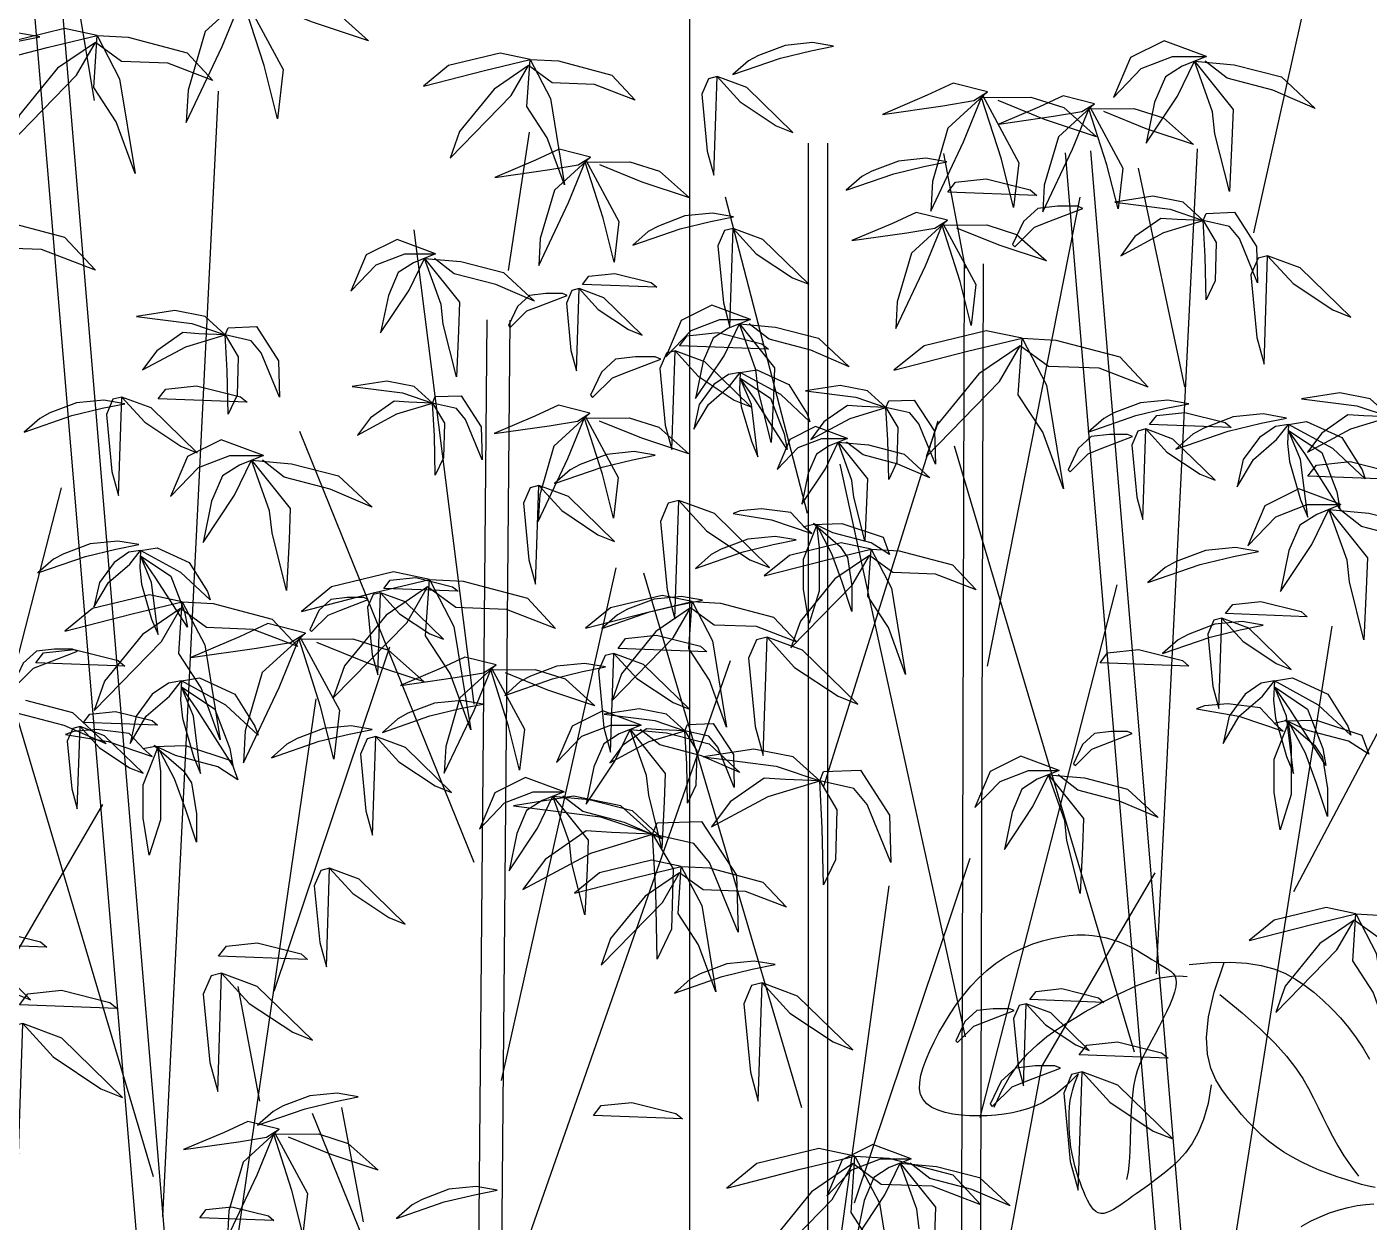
# Model space of a CAD drawing. Extents: x -1568 to -728, y -1287 to -990.
# Drawn here: x -1351.689 to -1348.114, y -1094.314 to -1091.132 of the extents above; entities that cross this region are included whole.
import ezdxf

# ---------------------------------------------------------------- set-up
doc = ezdxf.new("R2010")
doc.units = 0
doc.header["$LTSCALE"] = 5
doc.layers.get('0').update_dxf_attribs({"linetype": 'CONTINUOUS'})
for name, color, linetype in [('LH', 94, 'CONTINUOUS'), ('尺寸标注', 2, 'CONTINUOUS'), ('路面边线', 7, 'CONTINUOUS')]:
    doc.layers.add(name, color=color, linetype=linetype)

# ---------------------------------------------------------------- blocks, each defined once
blk = doc.blocks.new('15')
at = {"layer": 'LH', "color": 38}
for p, q in [((-0.9095, 2.2133), (-0.8926, 2.2201)), ((-0.8926, 2.2201), (-0.8758, 2.2256)), ((-0.8758, 2.2256), (-0.8594, 2.2299)), ((-0.8594, 2.2299), (-0.8435, 2.2331)), ((-0.8435, 2.2331), (-0.8284, 2.2351)), ((-0.8284, 2.2351), (-0.8139, 2.2361)), ((-0.8139, 2.2361), (-0.8001, 2.2362)), ((-0.8001, 2.2362), (-0.7869, 2.2353)), ((-0.7869, 2.2353), (-0.7743, 2.2335)), ((-0.7743, 2.2335), (-0.7622, 2.231)), ((-0.7622, 2.231), (-0.7506, 2.2277)), ((-0.7506, 2.2277), (-0.7394, 2.2237)), ((-0.7394, 2.2237), (-0.7286, 2.2192)), ((-0.7286, 2.2192), (-0.7182, 2.2142)), ((-0.9591, 2.1853), (-0.9429, 2.196)), ((-0.9429, 2.196), (-0.9263, 2.2053)), ((-0.9263, 2.2053), (-0.9095, 2.2133)), ((-0.7182, 2.2142), (-0.7083, 2.2089)), ((-0.7083, 2.2089), (-0.6988, 2.2034)), ((-0.6988, 2.2034), (-0.6898, 2.1979)), ((-0.6898, 2.1979), (-0.6813, 2.1926)), ((-0.6813, 2.1926), (-0.6734, 2.1876)), ((-0.9893, 2.1597), (-0.9746, 2.1732)), ((-0.9746, 2.1732), (-0.9591, 2.1853)), ((-0.6734, 2.1876), (-0.6661, 2.183)), ((-0.6661, 2.183), (-0.6593, 2.179)), ((-0.6593, 2.179), (-0.6533, 2.1753)), ((-0.6533, 2.1753), (-0.6481, 2.1717)), ((-0.6481, 2.1717), (-0.6439, 2.1677)), ((-0.6155, 2.1839), (-0.576, 2.1871)), ((-0.576, 2.1871), (-0.542, 2.1878)), ((-0.5708, 2.1347), (-0.5531, 2.1874)), ((-0.542, 2.1878), (-0.5127, 2.1861)), ((-0.5127, 2.1861), (-0.4874, 2.1821)), ((-0.4874, 2.1821), (-0.4653, 2.1761)), ((-0.4653, 2.1761), (-0.4457, 2.1682)), ((-1.0161, 2.1294), (-1.0031, 2.145)), ((-1.0031, 2.145), (-0.9893, 2.1597)), ((-0.7169, 2.1422), (-0.705, 2.1474)), ((-0.705, 2.1474), (-0.6934, 2.152)), ((-0.6934, 2.152), (-0.6819, 2.156)), ((-0.6819, 2.156), (-0.6704, 2.1592)), ((-0.6704, 2.1592), (-0.6585, 2.1615)), ((-0.6585, 2.1615), (-0.6461, 2.1629)), ((-0.6461, 2.1629), (-0.633, 2.1633)), ((-0.6439, 2.1677), (-0.6408, 2.1633)), ((-0.6408, 2.1633), (-0.6388, 2.158)), ((-0.6382, 2.1516), (-0.6391, 2.1439)), ((-0.6388, 2.158), (-0.6382, 2.1516)), ((-0.633, 2.1633), (-0.6189, 2.1624)), ((-0.4457, 2.1682), (-0.4278, 2.1585)), ((-0.4278, 2.1585), (-0.4108, 2.1472)), ((-0.4108, 2.1472), (-0.3942, 2.1345)), ((-1.0283, 2.1131), (-1.0161, 2.1294)), ((-0.7704, 2.1162), (-0.7562, 2.1236)), ((-0.7562, 2.1236), (-0.7425, 2.1303)), ((-0.7425, 2.1303), (-0.7294, 2.1365)), ((-0.7294, 2.1365), (-0.7169, 2.1422)), ((-0.6452, 2.1238), (-0.6499, 2.112)), ((-0.6415, 2.1345), (-0.6452, 2.1238)), ((-0.6391, 2.1439), (-0.6415, 2.1345)), ((-0.5809, 2.0907), (-0.5708, 2.1347)), ((-0.561, 2.1302), (-0.5212, 2.0977)), ((-0.3942, 2.1345), (-0.3778, 2.1204)), ((-1.0395, 2.0964), (-1.0283, 2.1131)), ((-0.8166, 2.0899), (-0.8006, 2.0994)), ((-0.8006, 2.0994), (-0.7852, 2.1082)), ((-0.7852, 2.1082), (-0.7704, 2.1162)), ((-0.6556, 2.0996), (-0.6618, 2.0868)), ((-0.6499, 2.112), (-0.6556, 2.0996)), ((-0.5212, 2.0977), (-0.4888, 2.0689)), ((-0.3778, 2.1204), (-0.3619, 2.1052)), ((-0.3619, 2.1052), (-0.3467, 2.0889)), ((-1.0595, 2.0627), (-1.0499, 2.0795)), ((-1.0499, 2.0795), (-1.0395, 2.0964)), ((-0.8503, 2.0682), (-0.8332, 2.0795)), ((-0.8332, 2.0795), (-0.8166, 2.0899)), ((-0.6683, 2.0739), (-0.675, 2.0613)), ((-0.6618, 2.0868), (-0.6683, 2.0739)), ((-0.5846, 2.0543), (-0.5809, 2.0907)), ((-0.3467, 2.0889), (-0.3323, 2.0717)), ((-1.0681, 2.0462), (-1.0595, 2.0627)), ((-0.8851, 2.0413), (-0.8678, 2.0556)), ((-0.8678, 2.0556), (-0.8503, 2.0682)), ((-0.6815, 2.0494), (-0.6877, 2.0382)), ((-0.675, 2.0613), (-0.6815, 2.0494)), ((-0.583, 2.0243), (-0.5846, 2.0543)), ((-0.4888, 2.0689), (-0.4629, 2.0435)), ((-0.3323, 2.0717), (-0.3187, 2.0536)), ((-0.3187, 2.0536), (-0.3063, 2.035)), ((-1.0825, 2.015), (-1.0759, 2.0303)), ((-1.0759, 2.0303), (-1.0681, 2.0462)), ((-0.9022, 2.0249), (-0.8851, 2.0413)), ((-0.6934, 2.0276), (-0.6987, 2.0171)), ((-0.6877, 2.0382), (-0.6934, 2.0276)), ((-0.4629, 2.0435), (-0.4424, 2.0208)), ((-0.3063, 2.035), (-0.2952, 2.0158)), ((-1.0878, 2.0006), (-1.0825, 2.015)), ((-0.9342, 1.9841), (-0.9186, 2.006)), ((-0.9186, 2.006), (-0.9022, 2.0249)), ((-0.7034, 2.0062), (-0.7076, 1.9947)), ((-0.6987, 2.0171), (-0.7034, 2.0062)), ((-0.5771, 1.9996), (-0.583, 2.0243)), ((-0.4424, 2.0208), (-0.4263, 2.0002)), ((-1.0937, 1.9745), (-1.0916, 1.9871)), ((-1.0916, 1.9871), (-1.0878, 2.0006)), ((-0.9484, 1.959), (-0.9342, 1.9841)), ((-0.8213, 1.9809), (-0.8273, 1.9749)), ((-0.8167, 1.9857), (-0.8213, 1.9809)), ((-0.817, 1.9769), (-0.8147, 1.9825)), ((-0.8136, 1.9887), (-0.8167, 1.9857)), ((-0.8147, 1.9825), (-0.8129, 1.9866)), ((-0.8121, 1.9899), (-0.8136, 1.9887)), ((-0.8129, 1.9866), (-0.812, 1.9891)), ((-0.812, 1.9891), (-0.8121, 1.9899)), ((-0.7111, 1.9821), (-0.714, 1.9679)), ((-0.7076, 1.9947), (-0.7111, 1.9821)), ((-0.5682, 1.9791), (-0.5771, 1.9996)), ((-0.5573, 1.9616), (-0.5682, 1.9791)), ((-0.4263, 2.0002), (-0.4137, 1.9814)), ((-0.4137, 1.9814), (-0.4034, 1.9637)), ((-1.0939, 1.9631), (-1.0937, 1.9745)), ((-1.092, 1.9528), (-1.0939, 1.9631)), ((-0.9612, 1.9302), (-0.9484, 1.959)), ((-0.8432, 1.9606), (-0.8529, 1.953)), ((-0.8346, 1.968), (-0.8432, 1.9606)), ((-0.8273, 1.9749), (-0.8346, 1.968)), ((-0.8244, 1.9525), (-0.8221, 1.9618)), ((-0.8221, 1.9618), (-0.8196, 1.97)), ((-0.8196, 1.97), (-0.817, 1.9769)), ((-0.714, 1.9679), (-0.7162, 1.9518)), ((-0.5761, 1.9703), (-0.5818, 1.937)), ((-0.5455, 1.9461), (-0.5573, 1.9616)), ((-0.4034, 1.9637), (-0.3946, 1.9466)), ((-1.0877, 1.9439), (-1.092, 1.9528)), ((-1.0809, 1.9363), (-1.0877, 1.9439)), ((-1.0719, 1.9301), (-1.0809, 1.9363)), ((-0.8876, 1.9329), (-0.9008, 1.9279)), ((-0.8752, 1.9388), (-0.8876, 1.9329)), ((-0.8636, 1.9456), (-0.8752, 1.9388)), ((-0.8529, 1.953), (-0.8636, 1.9456)), ((-0.8283, 1.9198), (-0.8275, 1.9314)), ((-0.8275, 1.9314), (-0.8263, 1.9423)), ((-0.8263, 1.9423), (-0.8244, 1.9525)), ((-0.7176, 1.9335), (-0.7186, 1.9136)), ((-0.7162, 1.9518), (-0.7176, 1.9335)), ((-0.5818, 1.937), (-0.5896, 1.9088)), ((-0.5339, 1.9315), (-0.5455, 1.9461)), ((-0.5223, 1.9177), (-0.5339, 1.9315)), ((-0.3946, 1.9466), (-0.3864, 1.9297)), ((-1.061, 1.9251), (-1.0719, 1.9301)), ((-1.0486, 1.9212), (-1.061, 1.9251)), ((-1.0349, 1.9183), (-1.0486, 1.9212)), ((-1.0203, 1.9164), (-1.0349, 1.9183)), ((-1.005, 1.9153), (-1.0203, 1.9164)), ((-0.9895, 1.9149), (-1.005, 1.9153)), ((-0.974, 1.9152), (-0.9895, 1.9149)), ((-0.9587, 1.9162), (-0.974, 1.9152)), ((-0.9436, 1.918), (-0.9587, 1.9162)), ((-0.9289, 1.9204), (-0.9436, 1.918)), ((-0.9146, 1.9237), (-0.9289, 1.9204)), ((-0.9008, 1.9279), (-0.9146, 1.9237)), ((-0.8286, 1.9079), (-0.8283, 1.9198)), ((-0.8284, 1.8956), (-0.8286, 1.9079)), ((-0.7186, 1.9136), (-0.7192, 1.8928)), ((-0.5896, 1.9088), (-0.5992, 1.8853)), ((-0.5107, 1.9047), (-0.5223, 1.9177)), ((-0.3864, 1.9297), (-0.3782, 1.9128)), ((-0.3782, 1.9128), (-0.3699, 1.8959)), ((-0.8277, 1.8833), (-0.8284, 1.8956)), ((-0.8266, 1.8711), (-0.8277, 1.8833)), ((-0.7192, 1.8928), (-0.7198, 1.8719)), ((-0.5992, 1.8853), (-0.61, 1.8658)), ((-0.4989, 1.8925), (-0.5107, 1.9047)), ((-0.4868, 1.8809), (-0.4989, 1.8925)), ((-0.3699, 1.8959), (-0.3611, 1.8789)), ((-0.8251, 1.8592), (-0.8266, 1.8711)), ((-0.8231, 1.8477), (-0.8251, 1.8592)), ((-0.7198, 1.8719), (-0.7206, 1.8516)), ((-0.61, 1.8658), (-0.6216, 1.8496)), ((-0.4742, 1.8701), (-0.4868, 1.8809)), ((-0.461, 1.8599), (-0.4742, 1.8701)), ((-0.447, 1.8504), (-0.461, 1.8599)), ((-0.3611, 1.8789), (-0.3514, 1.8616)), ((-0.3514, 1.8616), (-0.3407, 1.8441)), ((-0.8208, 1.8367), (-0.8231, 1.8477)), ((-0.8182, 1.8261), (-0.8208, 1.8367)), ((-0.7206, 1.8516), (-0.7218, 1.8327)), ((-0.6336, 1.8363), (-0.6455, 1.8252)), ((-0.6216, 1.8496), (-0.6336, 1.8363)), ((-0.4321, 1.8416), (-0.447, 1.8504)), ((-0.4166, 1.8334), (-0.4321, 1.8416)), ((-0.3407, 1.8441), (-0.3285, 1.8263)), ((-0.8154, 1.816), (-0.8182, 1.8261)), ((-0.8123, 1.8063), (-0.8154, 1.816)), ((-0.7236, 1.8158), (-0.7263, 1.8018)), ((-0.7218, 1.8327), (-0.7236, 1.8158)), ((-0.6569, 1.8158), (-0.6674, 1.8075)), ((-0.6455, 1.8252), (-0.6569, 1.8158)), ((-0.4006, 1.8259), (-0.4166, 1.8334)), ((-0.3844, 1.8189), (-0.4006, 1.8259)), ((-0.3683, 1.8126), (-0.3844, 1.8189)), ((-0.3525, 1.8069), (-0.3683, 1.8126)), ((-0.3285, 1.8263), (-0.3145, 1.808)), ((-0.8091, 1.7972), (-0.8123, 1.8063)), ((-0.8058, 1.7885), (-0.8091, 1.7972)), ((-0.8025, 1.7803), (-0.8058, 1.7885)), ((-0.6942, 1.7873), (-0.702, 1.7818)), ((-0.686, 1.7933), (-0.6942, 1.7873)), ((-0.6771, 1.8), (-0.686, 1.7933)), ((-0.6674, 1.8075), (-0.6771, 1.8)), ((-0.3372, 1.8018), (-0.3525, 1.8069)), ((-0.3226, 1.7973), (-0.3372, 1.8018)), ((-0.3091, 1.7934), (-0.3226, 1.7973)), ((-0.2967, 1.7903), (-0.3091, 1.7934)), ((-0.2853, 1.7879), (-0.2967, 1.7903)), ((-0.7992, 1.7726), (-0.8025, 1.7803)), ((-0.7959, 1.7655), (-0.7992, 1.7726)), ((-0.7925, 1.7591), (-0.7959, 1.7655)), ((-0.7233, 1.7668), (-0.7301, 1.7619)), ((-0.7164, 1.7716), (-0.7233, 1.7668)), ((-0.7093, 1.7766), (-0.7164, 1.7716)), ((-0.702, 1.7818), (-0.7093, 1.7766)), ((-0.7889, 1.7535), (-0.7925, 1.7591)), ((-0.7852, 1.7489), (-0.7889, 1.7535)), ((-0.7811, 1.7453), (-0.7852, 1.7489)), ((-0.7768, 1.7428), (-0.7811, 1.7453)), ((-0.7721, 1.7417), (-0.7768, 1.7428)), ((-0.767, 1.7419), (-0.7721, 1.7417)), ((-0.7616, 1.7432), (-0.767, 1.7419)), ((-0.7558, 1.7456), (-0.7616, 1.7432)), ((-0.7497, 1.7489), (-0.7558, 1.7456)), ((-0.7433, 1.7528), (-0.7497, 1.7489)), ((-0.7368, 1.7572), (-0.7433, 1.7528)), ((-0.7301, 1.7619), (-0.7368, 1.7572)), ((-0.3829, 1.736), (-0.366, 1.7427)), ((-0.366, 1.7427), (-0.3492, 1.7482)), ((-0.3492, 1.7482), (-0.3328, 1.7525)), ((-0.3328, 1.7525), (-0.3169, 1.7557)), ((-0.3169, 1.7557), (-0.3018, 1.7578)), ((-0.3018, 1.7578), (-0.2873, 1.7588)), ((-0.4163, 1.7186), (-0.3997, 1.7279)), ((-0.3997, 1.7279), (-0.3829, 1.736))]:
    blk.add_line(p, q, dxfattribs=at)
blk = doc.blocks.new('tree104')
at = {"color": 0}
for points in [[(-3260, 17782), (-3623, 19966)], [(-3877, 19705), (-2234, 0)], [(-3636, 19725), (-1992, 0)], [(-1921, 18727), (-2250, 18809), (-2497, 18694), (-2925, 18513), (-2349, 18595), (-2053, 18644), (-1921, 18727), (-2300, 18381), (-2448, 17871), (-2464, 17591), (-2152, 18250), (-1970, 18694), (-1625, 18052), (-1674, 17624), (-1789, 18085), (-1978, 18674), (-1510, 18677), (-1197, 18579), (-884, 18299), (-1378, 18463), (-1822, 18644)], [(6789, 16636), (7272, 18799)], [(-3235, 18345), (-3520, 18405), (-4013, 18285), (-4253, 18090), (-3669, 18240), (-3235, 18345), (-3041, 17971), (-2906, 17148), (-3071, 17597), (-3265, 17896), (-3235, 18345), (-2966, 18330), (-2457, 18195), (-2233, 17956), (-2622, 18105), (-3026, 18120), (-3250, 18285), (-3579, 18061), (-3909, 17657), (-3998, 17402), (-3415, 18001), (-3250, 18285)], [(-3732, 18335), (-3933, 18370), (-4195, 18344), (-4448, 18248), (-4544, 18196), (-4692, 18065), (-4239, 18222), (-3951, 18292), (-3732, 18335)], [(3147, 18252), (2965, 18284), (2727, 18260), (2497, 18173), (2409, 18125), (2274, 18006), (2687, 18149), (2949, 18212), (3147, 18252)], [(6380, 18164), (6013, 18300), (5720, 18154), (5573, 17808), (5814, 18060), (6086, 18164), (6380, 18164), (6170, 18081), (6024, 17986), (5929, 17767), (5856, 17411), (6128, 17819), (6275, 18123), (6610, 17704), (6600, 17432), (6579, 16992), (6453, 17494), (6432, 17683), (6275, 18123), (6621, 18091), (7029, 17986), (7322, 17714), (6956, 17871), (6558, 17976), (6369, 18123)], [(517, 18138), (258, 18193), (-191, 18084), (-408, 17907), (122, 18043), (517, 18138), (694, 17798), (816, 17050), (666, 17458), (489, 17730), (517, 18138), (762, 18125), (1224, 18002), (1428, 17785), (1074, 17921), (707, 17934), (503, 18084), (204, 17880), (-96, 17513), (-177, 17282), (353, 17825), (503, 18084)], [(2138, 17990), (2062, 17971), (2005, 17838), (2053, 17344), (2110, 17135), (2138, 17990), (2338, 17771), (2651, 17563), (2794, 17506), (2395, 17895), (2138, 17990)], [(4483, 17857), (4184, 17931), (3960, 17827), (3570, 17662), (4094, 17737), (4364, 17782), (4483, 17857), (4139, 17542), (4004, 17079), (3989, 16824), (4274, 17423), (4438, 17827), (4753, 17243), (4708, 16854), (4603, 17273), (4431, 17809), (4857, 17812), (5142, 17722), (5426, 17468), (4977, 17617), (4573, 17782)], [(-2668, 8108), (-2184, 17863)], [(5409, 17754), (5137, 17822), (4933, 17727), (4579, 17577), (5055, 17645), (5300, 17686), (5409, 17754), (5096, 17468), (4973, 17047), (4960, 16816), (5218, 17360), (5368, 17727), (5654, 17196), (5613, 16843), (5517, 17224), (5361, 17711), (5749, 17713), (6007, 17631), (6266, 17400), (5858, 17536), (5490, 17686)], [(329, 16310), (513, 17509)], [(1041, 17292), (768, 17360), (564, 17265), (211, 17115), (687, 17183), (932, 17224), (1041, 17292), (728, 17006), (605, 16585), (592, 16353), (850, 16897), (1000, 17265), (1285, 16734), (1245, 16381), (1149, 16761), (993, 17249), (1381, 17251), (1639, 17169), (1898, 16938), (1489, 17074), (1122, 17224)], [(2928, 17412), (2928, 0)], [(3094, 17412), (3094, 0)], [(5375, 17346), (6821, 0)], [(5947, 10213), (6301, 17363)], [(4129, 17250), (3947, 17281), (3709, 17257), (3479, 17170), (3392, 17123), (3257, 17004), (3669, 17146), (3931, 17210), (4129, 17250)], [(4292, 16330), (4102, 17323)], [(5156, 17328), (6601, 0)], [(6191, 15301), (5791, 17197)], [(4137, 16988), (4204, 17074), (4470, 17102), (4851, 17007), (4908, 16959), (4137, 16988)], [(2920, 14203), (2211, 16945)], [(4481, 12880), (5285, 16945)], [(6352, 16743), (6177, 16900), (5915, 16952), (5584, 16900), (6064, 16839), (6352, 16743), (6125, 16752), (5985, 16760), (5758, 16603), (5636, 16437), (6011, 16638), (6352, 16743), (6378, 16804), (6622, 16813), (6814, 16516), (6823, 16202), (6666, 16586), (6579, 16690), (6352, 16743), (6465, 16551), (6456, 16219), (6378, 16054), (6369, 16429), (6352, 16743)], [(-4454, 16777), (-4795, 16849), (-5388, 16705), (-5675, 16472), (-4975, 16652), (-4454, 16777), (-4221, 16329), (-4059, 15341), (-4257, 15880), (-4490, 16239), (-4454, 16777), (-4131, 16759), (-3520, 16598), (-3251, 16311), (-3718, 16490), (-4203, 16508), (-4472, 16705), (-4867, 16436), (-5262, 15952), (-5370, 15646), (-4670, 16364), (-4472, 16705)], [(2279, 16774), (2097, 16805), (1859, 16782), (1629, 16694), (1541, 16647), (1407, 16528), (1819, 16671), (2081, 16734), (2279, 16774)], [(4135, 16744), (3863, 16812), (3659, 16717), (3305, 16568), (3781, 16636), (4026, 16676), (4135, 16744), (3822, 16459), (3700, 16037), (3686, 15806), (3945, 16350), (4094, 16717), (4380, 16187), (4339, 15833), (4244, 16214), (4088, 16701), (4475, 16703), (4734, 16622), (4992, 16391), (4584, 16527), (4217, 16676)], [(5261, 16866), (5089, 16866), (4918, 16847), (4794, 16732), (4699, 16533), (4718, 16514), (4889, 16685), (5013, 16732), (5308, 16847), (5261, 16866)], [(33, 12549), (-487, 16661)], [(2278, 16673), (2202, 16654), (2145, 16521), (2192, 16027), (2249, 15818), (2278, 16673), (2477, 16454), (2791, 16246), (2933, 16189), (2534, 16578), (2278, 16673)], [(-303, 16452), (-636, 16576), (-903, 16443), (-1036, 16129), (-817, 16357), (-570, 16452), (-303, 16452), (-493, 16376), (-627, 16291), (-712, 16091), (-779, 15767), (-532, 16138), (-398, 16414), (-94, 16034), (-103, 15786), (-122, 15387), (-236, 15843), (-255, 16015), (-398, 16414), (-84, 16386), (287, 16291), (554, 16043), (221, 16186), (-141, 16281), (-313, 16414)], [(6910, 16437), (6827, 16416), (6764, 16270), (6816, 15727), (6879, 15497), (6910, 16437), (7130, 16197), (7475, 15967), (7631, 15905), (7192, 16333), (6910, 16437)], [(4279, 16367), (4232, 0)], [(4445, 16367), (4398, 0)], [(972, 16188), (1027, 16259), (1250, 16283), (1567, 16204), (1615, 16164), (972, 16188)], [(797, 16109), (654, 16109), (512, 16093), (408, 15998), (329, 15831), (345, 15815), (488, 15958), (591, 15998), (837, 16093), (797, 16109)], [(942, 16152), (878, 16136), (831, 16025), (871, 15614), (918, 15440), (942, 16152), (1108, 15970), (1369, 15796), (1488, 15748), (1155, 16073), (942, 16152)], [(-2127, 15752), (-2301, 15909), (-2563, 15962), (-2895, 15909), (-2415, 15848), (-2127, 15752), (-2354, 15761), (-2493, 15770), (-2720, 15613), (-2843, 15447), (-2467, 15648), (-2127, 15752), (-2101, 15813), (-1856, 15822), (-1664, 15525), (-1656, 15211), (-1813, 15595), (-1900, 15700), (-2127, 15752), (-2013, 15560), (-2022, 15229), (-2101, 15063), (-2109, 15438), (-2127, 15752)], [(2427, 15884), (2093, 16008), (1827, 15875), (1693, 15561), (1912, 15789), (2160, 15884), (2427, 15884), (2236, 15808), (2103, 15723), (2017, 15523), (1950, 15199), (2198, 15570), (2331, 15846), (2636, 15466), (2626, 15218), (2607, 14818), (2493, 15275), (2474, 15447), (2331, 15846), (2645, 15818), (3017, 15723), (3283, 15475), (2950, 15618), (2588, 15713), (2417, 15846)], [(141, 15880), (0, 0)], [(341, 15878), (200, 0)], [(1811, 15655), (1877, 15741), (2144, 15770), (2525, 15674), (2582, 15627), (1811, 15655)], [(4781, 15722), (4471, 15787), (3932, 15657), (3671, 15444), (4308, 15608), (4781, 15722), (4993, 15314), (5140, 14416), (4961, 14906), (4748, 15232), (4781, 15722), (5075, 15706), (5630, 15559), (5875, 15298), (5450, 15461), (5010, 15477), (4765, 15657), (4406, 15412), (4046, 14971), (3949, 14694), (4585, 15347), (4765, 15657)], [(1775, 15612), (1699, 15593), (1642, 15460), (1689, 14967), (1746, 14758), (1775, 15612), (1974, 15394), (2287, 15185), (2430, 15128), (2031, 15517), (1775, 15612)], [(1601, 15560), (1430, 15560), (1258, 15541), (1135, 15427), (1039, 15227), (1058, 15208), (1230, 15379), (1354, 15427), (1649, 15541), (1601, 15560)], [(2339, 15424), (2236, 15408), (2109, 15321), (1982, 15146), (1935, 14932), (2062, 15146), (2244, 15305), (2339, 15424), (2482, 15448), (2760, 15321), (2919, 15067), (2942, 14996), (2689, 15234), (2339, 15424), (2332, 15273), (2347, 15130), (2435, 14829), (2490, 14694), (2435, 15146), (2339, 15376), (2601, 15202), (2720, 14892), (2744, 14758), (2466, 15194), (2339, 15376)], [(-2707, 15195), (-2640, 15281), (-2374, 15309), (-1993, 15214), (-1936, 15166), (-2707, 15195)], [(-328, 15160), (-487, 15303), (-725, 15350), (-1027, 15303), (-590, 15247), (-328, 15160), (-535, 15168), (-662, 15176), (-868, 15033), (-979, 14882), (-638, 15065), (-328, 15160), (-305, 15216), (-82, 15223), (92, 14954), (100, 14668), (-43, 15017), (-122, 15112), (-328, 15160), (-225, 14986), (-233, 14684), (-305, 14534), (-313, 14875), (-328, 15160)], [(3601, 15122), (3442, 15265), (3204, 15313), (2903, 15265), (3339, 15210), (3601, 15122), (3395, 15130), (3268, 15138), (3062, 14996), (2950, 14845), (3292, 15027), (3601, 15122), (3625, 15178), (3847, 15186), (4022, 14916), (4030, 14631), (3887, 14980), (3807, 15075), (3601, 15122), (3704, 14948), (3696, 14647), (3625, 14496), (3617, 14837), (3601, 15122)], [(7972, 15040), (7798, 15197), (7536, 15249), (7204, 15197), (7684, 15136), (7972, 15040), (7745, 15049), (7606, 15057), (7379, 14900), (7256, 14734), (7632, 14935), (7972, 15040), (7998, 15101), (8243, 15110), (8435, 14813), (8443, 14499), (8286, 14883), (8199, 14987), (7972, 15040), (8086, 14848), (8077, 14516), (7998, 14351), (7990, 14726), (7972, 15040)], [(-2996, 15154), (-3178, 15185), (-3416, 15162), (-3647, 15074), (-3734, 15027), (-3869, 14908), (-3456, 15051), (-3194, 15114), (-2996, 15154)], [(-3023, 15212), (-3099, 15193), (-3156, 15060), (-3109, 14566), (-3052, 14357), (-3023, 15212), (-2824, 14993), (-2511, 14785), (-2368, 14728), (-2767, 15117), (-3023, 15212)], [(1035, 15072), (763, 15140), (559, 15045), (206, 14895), (682, 14963), (927, 15004), (1035, 15072), (723, 14787), (600, 14365), (586, 14134), (845, 14678), (995, 15045), (1280, 14515), (1239, 14161), (1144, 14542), (988, 15029), (1376, 15031), (1634, 14950), (1892, 14719), (1484, 14855), (1117, 15004)], [(6228, 15154), (6046, 15185), (5808, 15162), (5578, 15074), (5490, 15027), (5355, 14908), (5768, 15051), (6030, 15114), (6228, 15154)], [(5887, 14974), (5948, 15053), (6193, 15079), (6542, 14992), (6594, 14948), (5887, 14974)], [(7073, 15030), (6872, 15065), (6610, 15039), (6357, 14943), (6261, 14890), (6113, 14760), (6567, 14917), (6855, 14986), (7073, 15030)], [(33, 11178), (-1480, 14912)], [(3268, 14853), (2990, 14956), (2768, 14845), (2657, 14583), (2839, 14774), (3046, 14853), (3268, 14853), (3109, 14789), (2998, 14718), (2927, 14551), (2871, 14282), (3077, 14591), (3188, 14821), (3442, 14504), (3434, 14298), (3419, 13965), (3323, 14345), (3307, 14488), (3188, 14821), (3450, 14797), (3760, 14718), (3982, 14512), (3704, 14631), (3403, 14710), (3260, 14821)], [(3062, 11840), (4055, 15007)], [(5854, 14935), (5785, 14917), (5732, 14795), (5776, 14343), (5828, 14151), (5854, 14935), (6037, 14734), (6324, 14543), (6455, 14491), (6089, 14848), (5854, 14935)], [(7091, 14975), (6978, 14957), (6838, 14862), (6698, 14670), (6646, 14434), (6786, 14670), (6986, 14844), (7091, 14975), (7248, 15001), (7554, 14862), (7728, 14582), (7754, 14504), (7475, 14766), (7091, 14975), (7082, 14809), (7100, 14652), (7196, 14321), (7257, 14172), (7196, 14670), (7091, 14923), (7379, 14731), (7510, 14390), (7536, 14242), (7231, 14722), (7091, 14923)], [(-1793, 14706), (-2160, 14842), (-2453, 14696), (-2600, 14350), (-2359, 14601), (-2087, 14706), (-1793, 14706), (-2003, 14622), (-2149, 14528), (-2244, 14308), (-2317, 13952), (-2045, 14361), (-1898, 14664), (-1563, 14246), (-1573, 13973), (-1594, 13534), (-1720, 14036), (-1741, 14225), (-1898, 14664), (-1552, 14633), (-1144, 14528), (-851, 14256), (-1217, 14413), (-1615, 14518), (-1804, 14664)], [(5757, 9535), (4196, 14786)], [(5695, 14887), (5538, 14887), (5381, 14870), (5268, 14765), (5180, 14582), (5198, 14564), (5355, 14721), (5468, 14765), (5739, 14870), (5695, 14887)], [(1601, 14707), (1419, 14739), (1181, 14715), (951, 14628), (864, 14581), (729, 14462), (1141, 14604), (1403, 14668), (1601, 14707)], [(4292, 9666), (3204, 14629)], [(7258, 14526), (7332, 14620), (7625, 14652), (8044, 14547), (8107, 14495), (7258, 14526)], [(593, 14445), (517, 14426), (460, 14293), (507, 13800), (564, 13591), (593, 14445), (792, 14227), (1105, 14018), (1248, 13961), (849, 14350), (593, 14445)], [(-4854, 9346), (-3545, 14426)], [(1806, 14315), (1715, 14292), (1647, 14133), (1704, 13540), (1772, 13290), (1806, 14315), (2046, 14053), (2422, 13802), (2593, 13734), (2114, 14201), (1806, 14315)], [(7545, 14279), (7179, 14415), (6886, 14268), (6739, 13923), (6980, 14174), (7252, 14279), (7545, 14279), (7336, 14195), (7189, 14101), (7095, 13881), (7022, 13525), (7294, 13933), (7441, 14237), (7776, 13818), (7765, 13546), (7744, 13106), (7619, 13609), (7598, 13797), (7441, 14237), (7786, 14205), (8195, 14101)], [(8121, 13986), (7723, 14090), (7535, 14237)], [(-2747, 8452), (-4464, 14228)], [(2895, 14084), (2776, 14210), (2522, 14242), (2339, 14226), (2276, 14203), (2609, 14147), (2958, 14028), (2887, 14091), (2966, 14107), (3220, 14115), (3577, 13996), (3633, 13846), (3474, 13949), (3141, 14036), (2974, 14115), (3204, 13917), (3268, 13822), (3307, 13576), (3307, 13354), (3220, 13616), (3133, 13854), (2998, 14107), (3022, 13909), (3022, 13528), (2935, 13251), (2887, 13544), (2887, 13806), (3000, 14093)], [(-2876, 13933), (-3058, 13964), (-3296, 13940), (-3526, 13853), (-3614, 13806), (-3749, 13687), (-3336, 13829), (-3074, 13893), (-2876, 13933)], [(2823, 13973), (2641, 14004), (2403, 13980), (2173, 13893), (2086, 13846), (1951, 13727), (2363, 13869), (2625, 13933), (2823, 13973)], [(7136, 10927), (8793, 14057)], [(-2859, 13882), (-2962, 13867), (-3089, 13779), (-3216, 13605), (-3264, 13391), (-3137, 13605), (-2954, 13763), (-2859, 13882), (-2716, 13906), (-2438, 13779), (-2280, 13526), (-2256, 13454), (-2510, 13692), (-2859, 13882), (-2867, 13732), (-2851, 13589), (-2764, 13288), (-2708, 13153), (-2764, 13605), (-2859, 13835), (-2597, 13660), (-2478, 13351), (-2454, 13216), (-2732, 13652), (-2859, 13835)], [(3472, 13894), (3213, 13948), (2764, 13839), (2547, 13662), (3077, 13798), (3472, 13894), (3649, 13554), (3771, 12806), (3622, 13214), (3445, 13486), (3472, 13894), (3717, 13880), (4179, 13758), (4383, 13540), (4030, 13676), (3662, 13690), (3458, 13839), (3159, 13635), (2860, 13268), (2778, 13037), (3309, 13581), (3458, 13839)], [(6832, 13873), (6632, 13908), (6370, 13882), (6117, 13786), (6021, 13734), (5872, 13603), (6326, 13760), (6614, 13829), (6832, 13873)], [(269, 9288), (1262, 13731)], [(-356, 13631), (-667, 13697), (-1205, 13566), (-1466, 13354), (-830, 13517), (-356, 13631), (-144, 13224), (3, 12326), (-177, 12816), (-389, 13142), (-356, 13631), (-63, 13615), (493, 13468), (737, 13207), (313, 13370), (-128, 13387), (-373, 13566), (-732, 13321), (-1091, 12881), (-1189, 12604), (-552, 13256), (-373, 13566)], [(-751, 13552), (-695, 13624), (-473, 13647), (-156, 13568), (-108, 13528), (-751, 13552)], [(2873, 9051), (1502, 13684)], [(-2499, 13438), (-2783, 13497), (-3277, 13378), (-3516, 13183), (-2932, 13333), (-2499, 13438), (-2304, 13064), (-2169, 12241), (-2334, 12690), (-2528, 12989), (-2499, 13438), (-2229, 13423), (-1720, 13288), (-1496, 13049), (-1885, 13198), (-2289, 13213), (-2513, 13378), (-2843, 13153), (-3172, 12749), (-3262, 12495), (-2678, 13094), (-2513, 13378)], [(-781, 13516), (-844, 13500), (-892, 13390), (-852, 12978), (-804, 12804), (-781, 13516), (-615, 13334), (-353, 13160), (-235, 13113), (-567, 13437), (-781, 13516)], [(4417, 8967), (5607, 13584)], [(-925, 13473), (-1068, 13473), (-1211, 13457), (-1314, 13362), (-1393, 13195), (-1378, 13180), (-1235, 13322), (-1132, 13362), (-886, 13457), (-925, 13473)], [(1921, 13439), (1662, 13493), (1214, 13385), (996, 13208), (1526, 13344), (1921, 13439), (2098, 13099), (2220, 12351), (2071, 12759), (1894, 13031), (1921, 13439), (2166, 13425), (2628, 13303), (2832, 13086), (2479, 13222), (2111, 13235), (1907, 13385), (1608, 13181), (1309, 12814), (1227, 12582), (1758, 13126), (1907, 13385)], [(2011, 13452), (1829, 13484), (1591, 13460), (1361, 13373), (1273, 13325), (1138, 13206), (1551, 13349), (1813, 13412), (2011, 13452)], [(6546, 13335), (6607, 13413), (6852, 13439), (7201, 13352), (7253, 13308), (6546, 13335)], [(6871, 13234), (6689, 13266), (6451, 13242), (6220, 13155), (6133, 13107), (5998, 12988), (6411, 13131), (6673, 13194), (6871, 13234)], [(6513, 13295), (6444, 13277), (6391, 13156), (6435, 12703), (6487, 12512), (6513, 13295), (6696, 13095), (6983, 12903), (7114, 12851), (6748, 13208), (6513, 13295)], [(-1430, 13166), (-1756, 13248), (-2001, 13134), (-2425, 12954), (-1854, 13036), (-1560, 13085), (-1430, 13166), (-1805, 12824), (-1952, 12318), (-1968, 12040), (-1658, 12693), (-1478, 13134), (-1136, 12497), (-1185, 12073), (-1299, 12530), (-1486, 13114), (-1021, 13117), (-711, 13019), (-401, 12742), (-891, 12905), (-1332, 13085)], [(6340, 6080), (7468, 13227)], [(-1703, 10063), (-700, 13048)], [(1279, 13033), (1345, 13119), (1612, 13147), (1993, 13052), (2050, 13004), (1279, 13033)], [(2571, 13131), (2480, 13108), (2411, 12949), (2468, 12356), (2537, 12106), (2571, 13131), (2810, 12869), (3186, 12618), (3357, 12550), (2879, 13017), (2571, 13131)], [(-3449, 13026), (-3606, 13026), (-3763, 13009), (-3876, 12904), (-3964, 12721), (-3946, 12704), (-3789, 12861), (-3676, 12904), (-3405, 13009), (-3449, 13026)], [(-3768, 12909), (-3701, 12994), (-3434, 13023), (-3054, 12928), (-2996, 12880), (-3768, 12909)], [(222, 12890), (-50, 12958), (-254, 12863), (-608, 12713), (-132, 12781), (113, 12822), (222, 12890), (-91, 12604), (-213, 12183), (-227, 11952), (32, 12496), (181, 12863), (467, 12332), (426, 11979), (331, 12360), (175, 12847), (562, 12849), (821, 12768), (1079, 12536), (671, 12672), (304, 12822)], [(269, 7255), (2255, 12927)], [(1243, 12990), (1167, 12971), (1110, 12838), (1157, 12344), (1214, 12135), (1243, 12990), (1442, 12771), (1756, 12563), (1898, 12506), (1499, 12895), (1243, 12990)], [(5457, 12909), (5523, 12994), (5790, 13023), (6171, 12928), (6228, 12880), (5457, 12909)], [(1170, 12872), (987, 12903), (749, 12879), (519, 12792), (432, 12745), (297, 12626), (710, 12768), (972, 12832), (1170, 12872)], [(-3858, 12584), (-3450, 12479), (-3157, 12207), (-3523, 12364), (-3921, 12469)], [(-2505, 12751), (-2618, 12733), (-2758, 12637), (-2897, 12446), (-2950, 12210), (-2810, 12446), (-2609, 12620), (-2505, 12751), (-2348, 12777), (-2042, 12637), (-1868, 12358), (-1841, 12280), (-2121, 12541), (-2505, 12751), (-2513, 12585), (-2496, 12428), (-2400, 12097), (-2339, 11948), (-2400, 12446), (-2505, 12699), (-2217, 12507), (-2086, 12166), (-2060, 12018), (-2365, 12498), (-2505, 12699)], [(6968, 12751), (6855, 12733), (6715, 12637), (6576, 12446), (6523, 12210), (6663, 12446), (6864, 12620), (6968, 12751), (7125, 12777), (7431, 12637), (7606, 12358), (7632, 12280), (7352, 12541), (6968, 12751), (6960, 12585), (6977, 12428), (7073, 12097), (7134, 11948), (7073, 12446), (6968, 12699), (7256, 12507), (7387, 12166), (7414, 12018), (7108, 12498), (6968, 12699)], [(-2284, 6074), (-1339, 12596)], [(108, 12551), (-74, 12583), (-312, 12559), (-542, 12472), (-629, 12424), (-764, 12305), (-352, 12448), (-90, 12512), (108, 12551)], [(-3354, 12391), (-3299, 12463), (-3077, 12486), (-2759, 12407), (-2712, 12367), (-3354, 12391)], [(1480, 12369), (1146, 12492), (880, 12359), (746, 12045), (965, 12273), (1213, 12369), (1480, 12369), (1289, 12292), (1156, 12207), (1070, 12007), (1003, 11683), (1251, 12055), (1384, 12331), (1689, 11950), (1679, 11702), (1660, 11303), (1546, 11760), (1527, 11931), (1384, 12331), (1698, 12302), (2070, 12207), (2336, 11959), (2003, 12102), (1641, 12197), (1470, 12331)], [(1859, 12320), (1700, 12463), (1462, 12510), (1160, 12463), (1597, 12407), (1859, 12320), (1652, 12328), (1525, 12336), (1319, 12193), (1208, 12042), (1549, 12225), (1859, 12320), (1882, 12375), (2105, 12383), (2279, 12114), (2287, 11828), (2144, 12177), (2065, 12272), (1859, 12320), (1962, 12145), (1954, 11844), (1882, 11693), (1874, 12034), (1859, 12320)], [(6975, 12378), (6844, 12517), (6565, 12552), (6364, 12535), (6294, 12508), (6661, 12447), (7045, 12317), (6966, 12386), (7054, 12404), (7333, 12412), (7726, 12282), (7787, 12116), (7612, 12229), (7246, 12325), (7062, 12412), (7315, 12194), (7385, 12090), (7429, 11819), (7429, 11575), (7333, 11863), (7237, 12125), (7089, 12404), (7115, 12186), (7115, 11767), (7019, 11462), (6966, 11784), (6966, 12072), (7090, 12388)], [(-3384, 12355), (-3448, 12339), (-3495, 12229), (-3456, 11817), (-3408, 11643), (-3384, 12355), (-3218, 12173), (-2957, 11999), (-2838, 11952), (-3171, 12276), (-3384, 12355)], [(-853, 12331), (-1035, 12363), (-1273, 12339), (-1503, 12252), (-1591, 12204), (-1726, 12085), (-1313, 12228), (-1051, 12291), (-853, 12331)], [(-2828, 12157), (-2959, 12296), (-3238, 12331), (-3439, 12314), (-3509, 12287), (-3142, 12226), (-2758, 12095), (-2837, 12165), (-2749, 12183), (-2470, 12191), (-2077, 12061), (-2016, 11895), (-2191, 12008), (-2557, 12104), (-2741, 12191), (-2487, 11973), (-2418, 11869), (-2374, 11598), (-2374, 11354), (-2470, 11642), (-2566, 11904), (-2714, 12183), (-2688, 11965), (-2688, 11546), (-2784, 11241), (-2837, 11563), (-2837, 11851), (-2712, 12167)], [(-820, 12269), (-896, 12250), (-953, 12117), (-906, 11624), (-849, 11415), (-820, 12269), (-621, 12051), (-307, 11842), (-165, 11785), (-564, 12174), (-820, 12269)], [(5695, 12312), (5552, 12312), (5410, 12296), (5306, 12201), (5227, 12034), (5243, 12018), (5386, 12161), (5489, 12201), (5735, 12296), (5695, 12312)], [(3027, 11886), (2798, 12092), (2455, 12160), (2021, 12092), (2650, 12012), (3027, 11886), (2730, 11897), (2547, 11909), (2250, 11703), (2090, 11486), (2581, 11749), (3027, 11886), (3061, 11966), (3381, 11977), (3632, 11589), (3644, 11178), (3438, 11681), (3324, 11818), (3027, 11886), (3175, 11635), (3164, 11201), (3061, 10984), (3049, 11475), (3027, 11886)], [(5104, 11976), (4771, 12100), (4504, 11967), (4371, 11653), (4590, 11881), (4837, 11976), (5104, 11976), (4913, 11900), (4780, 11814), (4694, 11615), (4628, 11291), (4875, 11662), (5009, 11938), (5313, 11558), (5304, 11310), (5285, 10910), (5170, 11367), (5151, 11538), (5009, 11938), (5323, 11910), (5694, 11814), (5961, 11567), (5627, 11710), (5266, 11805), (5094, 11938)], [(811, 11790), (477, 11914), (211, 11781), (77, 11467), (296, 11695), (544, 11790), (811, 11790), (620, 11714), (487, 11628), (401, 11429), (335, 11105), (582, 11476), (715, 11752), (1020, 11372), (1011, 11124), (992, 10724), (877, 11181), (858, 11352), (715, 11752), (1030, 11724), (1401, 11628), (1668, 11381), (1334, 11524), (973, 11619), (801, 11752)], [(1578, 11424), (1304, 11670), (893, 11753), (372, 11670), (1126, 11574), (1578, 11424), (1222, 11437), (1002, 11451), (646, 11204), (454, 10944), (1044, 11259), (1578, 11424), (1619, 11520), (2003, 11533), (2305, 11067), (2319, 10574), (2072, 11177), (1935, 11341), (1578, 11424), (1757, 11122), (1743, 10601), (1619, 10341), (1606, 10930), (1578, 11424)], [(-4264, 9834), (-3186, 11681)], [(1827, 11144), (1568, 11198), (1119, 11089), (902, 10912), (1432, 11048), (1827, 11144), (2004, 10804), (2126, 10056), (1977, 10464), (1800, 10736), (1827, 11144), (2072, 11130), (2534, 11008), (2738, 10790), (2385, 10926), (2017, 10940), (1813, 11089), (1514, 10885), (1215, 10518), (1133, 10287), (1664, 10831), (1813, 11089)], [(3328, 8229), (4332, 11215)], [(-1221, 11128), (-1297, 11109), (-1354, 10976), (-1306, 10483), (-1249, 10274), (-1221, 11128), (-1021, 10910), (-708, 10701), (-566, 10644), (-964, 11033), (-1221, 11128)], [(4954, 9410), (5934, 11089)], [(3056, 6807), (3630, 10976)], [(7674, 10732), (7416, 10787), (6967, 10678), (6749, 10501), (7280, 10637), (7674, 10732), (7851, 10393), (7973, 9645), (7824, 10053), (7647, 10325), (7674, 10732), (7919, 10719), (8381, 10597), (8586, 10379), (8232, 10515), (7865, 10529), (7660, 10678), (7361, 10474), (7062, 10107), (6980, 9876), (7511, 10420), (7660, 10678)], [(-4380, 10471), (-4319, 10550), (-4075, 10576), (-3726, 10489), (-3673, 10445), (-4380, 10471)], [(-2183, 10366), (-2116, 10452), (-1850, 10481), (-1469, 10385), (-1412, 10338), (-2183, 10366)], [(-4413, 10431), (-4483, 10414), (-4535, 10292), (-4492, 9840), (-4439, 9648), (-4413, 10431), (-4230, 10231), (-3943, 10040), (-3813, 9988), (-4178, 10344), (-4413, 10431)], [(2642, 10292), (2459, 10323), (2221, 10300), (1991, 10212), (1904, 10165), (1769, 10046), (2181, 10189), (2443, 10252), (2642, 10292)], [(-2157, 10218), (-2248, 10196), (-2316, 10036), (-2259, 9444), (-2191, 9193), (-2157, 10218), (-1917, 9956), (-1541, 9706), (-1370, 9637), (-1849, 10104), (-2157, 10218)], [(2529, 10134), (2437, 10111), (2369, 9952), (2426, 9360), (2494, 9109), (2529, 10134), (2768, 9872), (3144, 9622), (3315, 9553), (2836, 10020), (2529, 10134)], [(-3910, 9944), (-3837, 10038), (-3544, 10070), (-3125, 9965), (-3062, 9913), (-3910, 9944)], [(-1826, 9109), (-2015, 10102)], [(4848, 9989), (4904, 10060), (5126, 10084), (5443, 10005), (5491, 9965), (4848, 9989)], [(4674, 9910), (4531, 9910), (4388, 9894), (4285, 9799), (4206, 9632), (4222, 9616), (4364, 9759), (4468, 9799), (4713, 9894), (4674, 9910)], [(4818, 9953), (4755, 9937), (4707, 9826), (4747, 9415), (4795, 9241), (4818, 9953), (4984, 9771), (5246, 9597), (5364, 9549), (5032, 9874), (4818, 9953)], [(-3881, 9781), (-3982, 9756), (-4057, 9581), (-3994, 8929), (-3919, 8653), (-3881, 9781), (-3618, 9493), (-3204, 9217), (-3016, 9142), (-3543, 9656), (-3881, 9781)], [(5276, 9510), (5342, 9595), (5609, 9624), (5990, 9529), (6047, 9481), (5276, 9510)], [(4441, 6658), (4954, 9410)], [(5066, 9415), (4895, 9415), (4723, 9396), (4600, 9281), (4504, 9082), (4523, 9062), (4695, 9234), (4818, 9281), (5114, 9396), (5066, 9415)], [(5302, 9362), (5211, 9339), (5142, 9179), (5199, 8587), (5268, 8337), (5302, 9362), (5541, 9100), (5917, 8849), (6088, 8781), (5610, 9248), (5302, 9362)], [(-973, 9146), (-1155, 9178), (-1393, 9154), (-1624, 9067), (-1711, 9019), (-1846, 8900), (-1433, 9043), (-1171, 9106), (-973, 9146)], [(1067, 8984), (1133, 9070), (1400, 9098), (1781, 9003), (1838, 8955), (1067, 8984)], [(145, 5267), (-1368, 9001)], [(-927, 8062), (-1116, 9054)], [(-1658, 8866), (-1930, 8934), (-2134, 8838), (-2488, 8689), (-2012, 8757), (-1767, 8798), (-1658, 8866), (-1971, 8580), (-2094, 8159), (-2107, 7927), (-1849, 8471), (-1699, 8838), (-1413, 8308), (-1454, 7955), (-1549, 8335), (-1706, 8822), (-1318, 8825), (-1060, 8743), (-801, 8512), (-1209, 8648), (-1577, 8798)], [(3821, 8610), (3488, 8734), (3221, 8600), (3088, 8286), (3307, 8515), (3554, 8610), (3821, 8610), (3630, 8534), (3497, 8448), (3412, 8248), (3345, 7925), (3592, 8296), (3726, 8572), (4030, 8191), (4021, 7944)], [(3888, 8001), (3869, 8172), (3726, 8572), (4040, 8543), (4411, 8448), (4678, 8201), (4345, 8344), (3983, 8439), (3811, 8572)], [(3331, 8633), (3021, 8698), (2482, 8568), (2221, 8355), (2858, 8519), (3331, 8633), (3544, 8225), (3691, 7327), (3511, 7817), (3299, 8143), (3331, 8633), (3625, 8616), (4180, 8470), (4425, 8209), (4001, 8372), (3560, 8388), (3315, 8568), (2956, 8323), (2597, 7882), (2499, 7605), (3135, 8258), (3315, 8568)], [(232, 8338), (50, 8369), (-189, 8346), (-419, 8258), (-506, 8211), (-641, 8092), (-228, 8235), (34, 8298), (232, 8338)], [(-2347, 8099), (-2292, 8171), (-2069, 8194), (-1752, 8115), (-1704, 8075), (-2347, 8099)]]:
    blk.add_lwpolyline(points, dxfattribs=at)

msp = doc.modelspace()

# ---------------------------------------------------------------- linework, layer by layer
at = {"layer": '路面边线'}
msp.add_line((-1349.92277, -1097.03128), (-1349.92277, -1062.0253), dxfattribs=at)

# ---------------------------------------------------------------- block references
at = {"color": 74, "xscale": 0.0003072000003157882, "yscale": 0.0003071999999519903, "zscale": 0.0003072000000000001}
msp.add_blockref('tree104', (-1350.50724, -1096.79048), dxfattribs=at)
at = {"layer": '尺寸标注', "color": 3, "xscale": 1.5, "yscale": 1.5, "zscale": 1.5}
msp.add_blockref('15', (-1347.67051, -1096.90389), dxfattribs=at)

doc.saveas('drawing.dxf')
